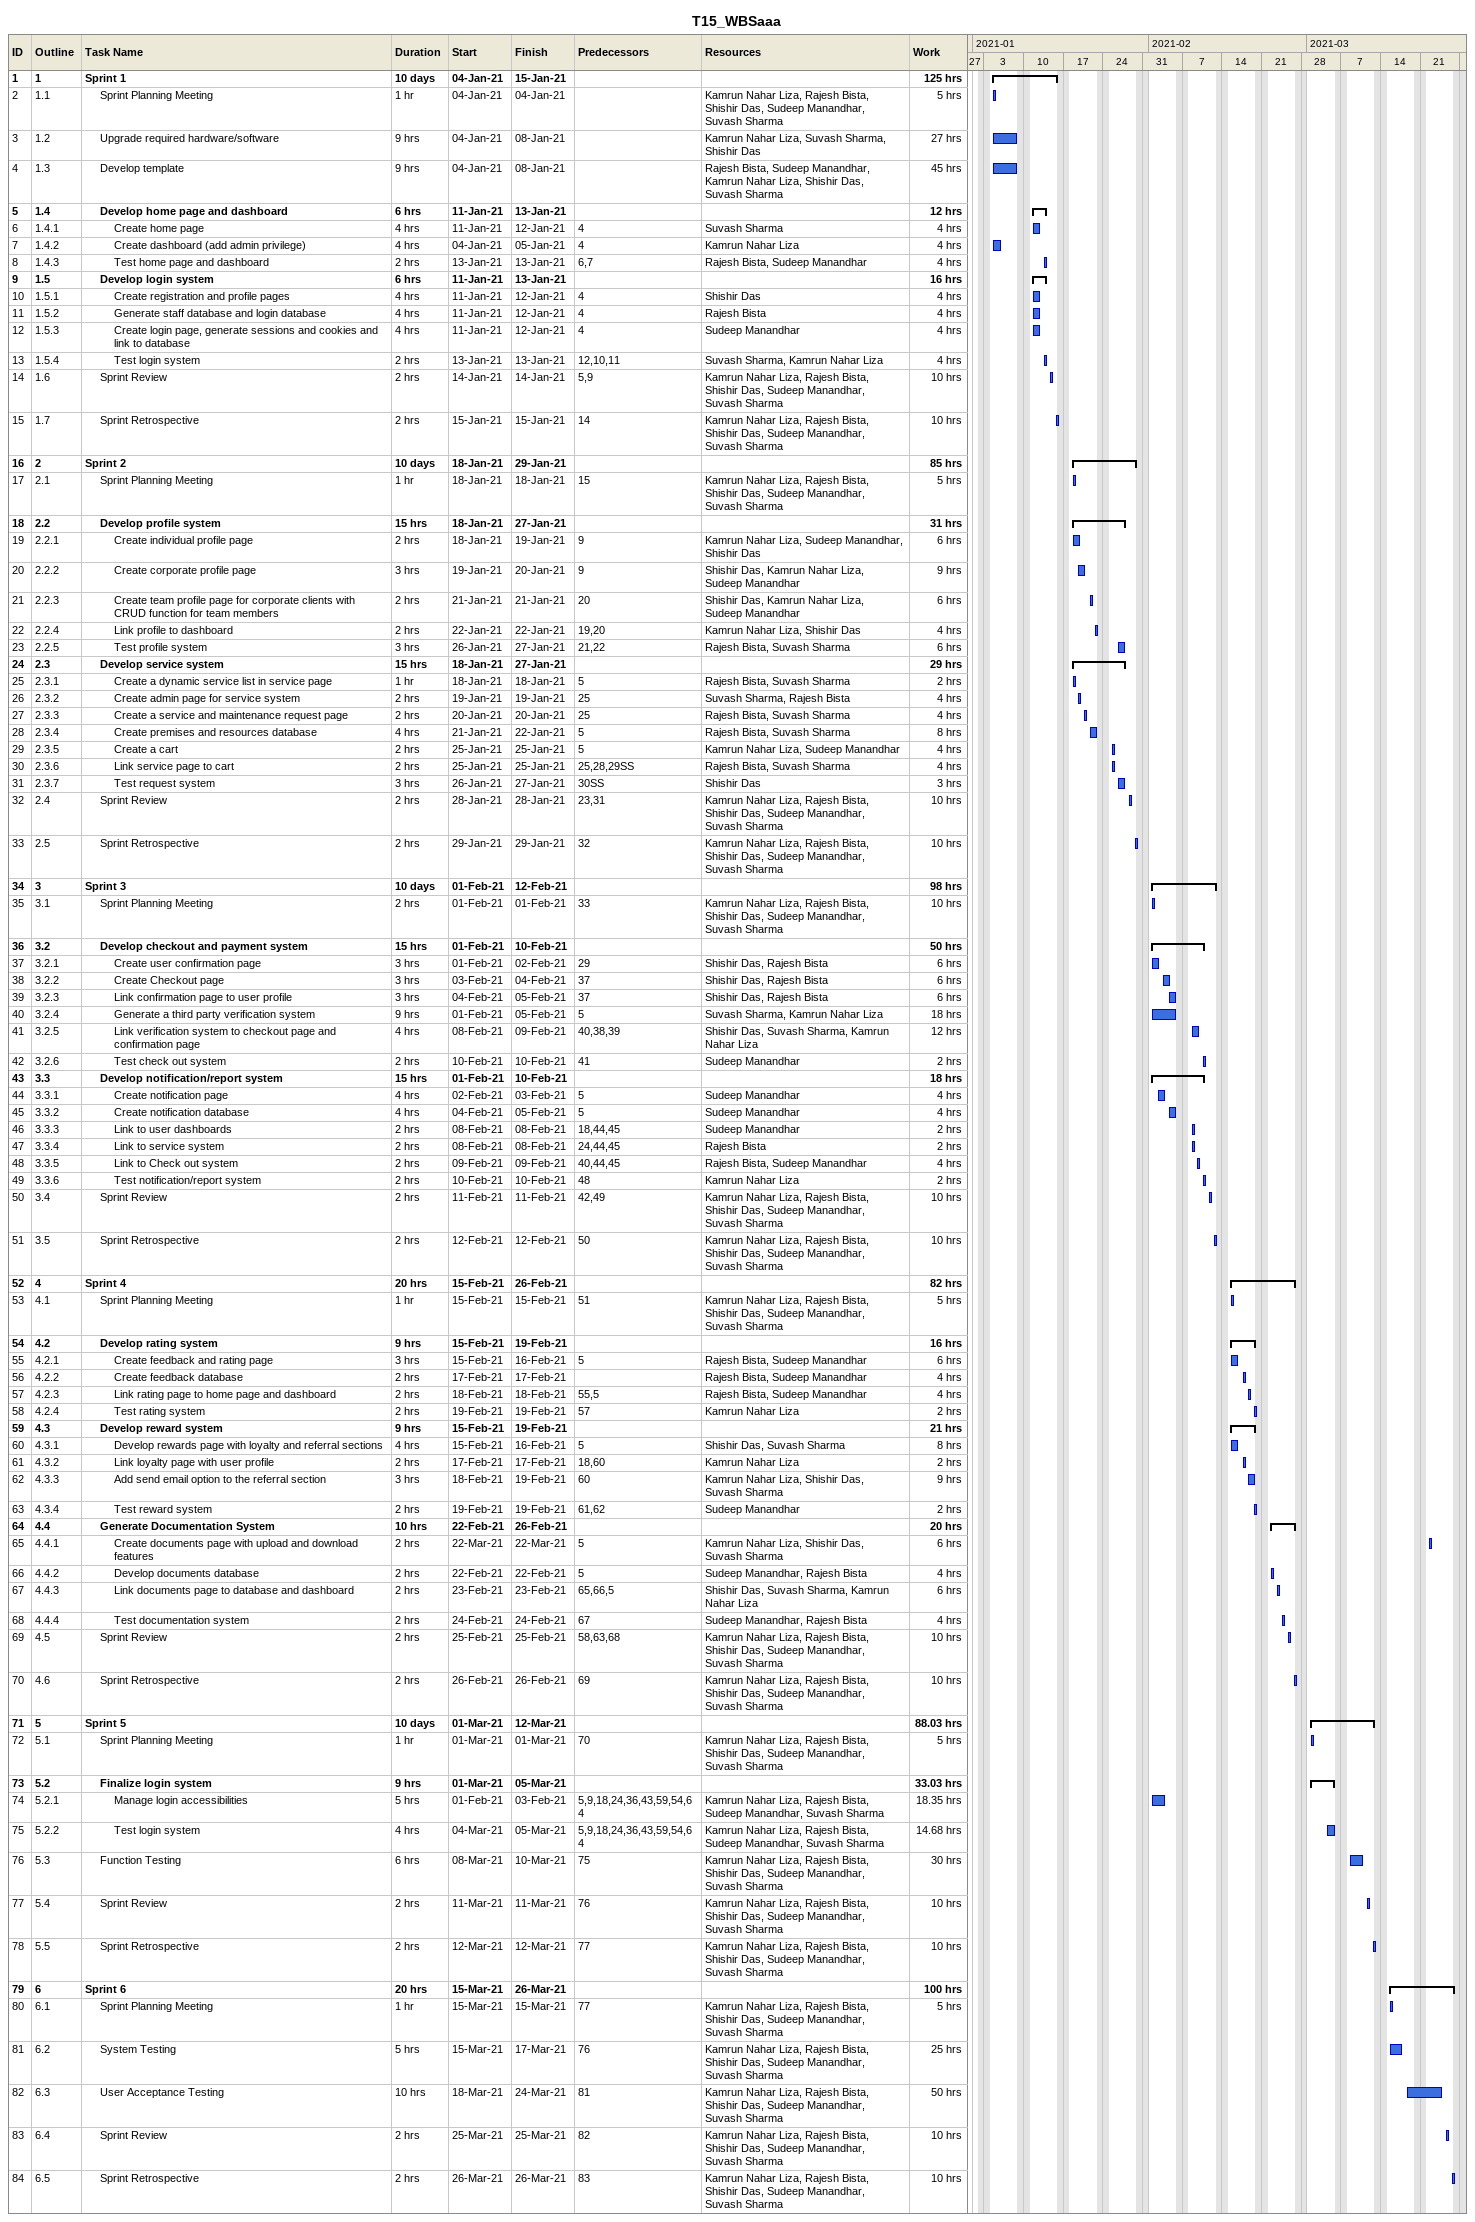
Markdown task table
T15_WBSaaa

| ID | WBS | Task | Duration | Start | Finish | Predecessors | Resources | Work (h) |
|---|---|---|---|---|---|---|---|---|
| 1 | 1 | **Sprint 1** | 10d | 2021-01-04 | 2021-01-15 |  |  | 125 |
| 2 | 1.1 | Sprint Planning Meeting | 1h | 2021-01-04 | 2021-01-04 |  | Kamrun Nahar Liza, Rajesh Bista, Shishir Das, Sudeep Manandhar, Suvash Sharma | 5 |
| 3 | 1.2 | Upgrade required hardware/software | 9h | 2021-01-04 | 2021-01-08 |  | Kamrun Nahar Liza, Suvash Sharma, Shishir Das | 27 |
| 4 | 1.3 | Develop template | 9h | 2021-01-04 | 2021-01-08 |  | Rajesh Bista, Sudeep Manandhar, Kamrun Nahar Liza, Shishir Das, Suvash Sharma | 45 |
| 5 | 1.4 | **Develop home page and dashboard** | 6h | 2021-01-11 | 2021-01-13 |  |  | 12 |
| 6 | 1.4.1 | Create home page | 4h | 2021-01-11 | 2021-01-12 | 4 | Suvash Sharma | 4 |
| 7 | 1.4.2 | Create dashboard (add admin privilege) | 4h | 2021-01-04 | 2021-01-05 | 4 | Kamrun Nahar Liza | 4 |
| 8 | 1.4.3 | Test home page and dashboard | 2h | 2021-01-13 | 2021-01-13 | 6, 7 | Rajesh Bista, Sudeep Manandhar | 4 |
| 9 | 1.5 | **Develop login system** | 6h | 2021-01-11 | 2021-01-13 |  |  | 16 |
| 10 | 1.5.1 | Create registration and profile pages | 4h | 2021-01-11 | 2021-01-12 | 4 | Shishir Das | 4 |
| 11 | 1.5.2 | Generate staff database and login database | 4h | 2021-01-11 | 2021-01-12 | 4 | Rajesh Bista | 4 |
| 12 | 1.5.3 | Create login page, generate sessions and cookies and link to database | 4h | 2021-01-11 | 2021-01-12 | 4 | Sudeep Manandhar | 4 |
| 13 | 1.5.4 | Test login system | 2h | 2021-01-13 | 2021-01-13 | 12, 10, 11 | Suvash Sharma, Kamrun Nahar Liza | 4 |
| 14 | 1.6 | Sprint Review | 2h | 2021-01-14 | 2021-01-14 | 5, 9 | Kamrun Nahar Liza, Rajesh Bista, Shishir Das, Sudeep Manandhar, Suvash Sharma | 10 |
| 15 | 1.7 | Sprint Retrospective | 2h | 2021-01-15 | 2021-01-15 | 14 | Kamrun Nahar Liza, Rajesh Bista, Shishir Das, Sudeep Manandhar, Suvash Sharma | 10 |
| 16 | 2 | **Sprint 2** | 10d | 2021-01-18 | 2021-01-29 |  |  | 85 |
| 17 | 2.1 | Sprint Planning Meeting | 1h | 2021-01-18 | 2021-01-18 | 15 | Kamrun Nahar Liza, Rajesh Bista, Shishir Das, Sudeep Manandhar, Suvash Sharma | 5 |
| 18 | 2.2 | **Develop profile system** | 15h | 2021-01-18 | 2021-01-27 |  |  | 31 |
| 19 | 2.2.1 | Create individual profile page | 2h | 2021-01-18 | 2021-01-19 | 9 | Kamrun Nahar Liza, Sudeep Manandhar, Shishir Das | 6 |
| 20 | 2.2.2 | Create corporate profile page | 3h | 2021-01-19 | 2021-01-20 | 9 | Shishir Das, Kamrun Nahar Liza, Sudeep Manandhar | 9 |
| 21 | 2.2.3 | Create team profile page for corporate clients with CRUD function for team members | 2h | 2021-01-21 | 2021-01-21 | 20 | Shishir Das, Kamrun Nahar Liza, Sudeep Manandhar | 6 |
| 22 | 2.2.4 | Link profile to dashboard | 2h | 2021-01-22 | 2021-01-22 | 19, 20 | Kamrun Nahar Liza, Shishir Das | 4 |
| 23 | 2.2.5 | Test profile system | 3h | 2021-01-26 | 2021-01-27 | 21, 22 | Rajesh Bista, Suvash Sharma | 6 |
| 24 | 2.3 | **Develop service system** | 15h | 2021-01-18 | 2021-01-27 |  |  | 29 |
| 25 | 2.3.1 | Create a dynamic service list in service page | 1h | 2021-01-18 | 2021-01-18 | 5 | Rajesh Bista, Suvash Sharma | 2 |
| 26 | 2.3.2 | Create admin page for service system | 2h | 2021-01-19 | 2021-01-19 | 25 | Suvash Sharma, Rajesh Bista | 4 |
| 27 | 2.3.3 | Create a service and maintenance request page | 2h | 2021-01-20 | 2021-01-20 | 25 | Rajesh Bista, Suvash Sharma | 4 |
| 28 | 2.3.4 | Create premises and resources database | 4h | 2021-01-21 | 2021-01-22 | 5 | Rajesh Bista, Suvash Sharma | 8 |
| 29 | 2.3.5 | Create a cart | 2h | 2021-01-25 | 2021-01-25 | 5 | Kamrun Nahar Liza, Sudeep Manandhar | 4 |
| 30 | 2.3.6 | Link service page to cart | 2h | 2021-01-25 | 2021-01-25 | 25, 28, 29SS | Rajesh Bista, Suvash Sharma | 4 |
| 31 | 2.3.7 | Test request system | 3h | 2021-01-26 | 2021-01-27 | 30SS | Shishir Das | 3 |
| 32 | 2.4 | Sprint Review | 2h | 2021-01-28 | 2021-01-28 | 23, 31 | Kamrun Nahar Liza, Rajesh Bista, Shishir Das, Sudeep Manandhar, Suvash Sharma | 10 |
| 33 | 2.5 | Sprint Retrospective | 2h | 2021-01-29 | 2021-01-29 | 32 | Kamrun Nahar Liza, Rajesh Bista, Shishir Das, Sudeep Manandhar, Suvash Sharma | 10 |
| 34 | 3 | **Sprint 3** | 10d | 2021-02-01 | 2021-02-12 |  |  | 98 |
| 35 | 3.1 | Sprint Planning Meeting | 2h | 2021-02-01 | 2021-02-01 | 33 | Kamrun Nahar Liza, Rajesh Bista, Shishir Das, Sudeep Manandhar, Suvash Sharma | 10 |
| 36 | 3.2 | **Develop checkout and payment system** | 15h | 2021-02-01 | 2021-02-10 |  |  | 50 |
| 37 | 3.2.1 | Create user confirmation page | 3h | 2021-02-01 | 2021-02-02 | 29 | Shishir Das, Rajesh Bista | 6 |
| 38 | 3.2.2 | Create Checkout page | 3h | 2021-02-03 | 2021-02-04 | 37 | Shishir Das, Rajesh Bista | 6 |
| 39 | 3.2.3 | Link confirmation page to user profile | 3h | 2021-02-04 | 2021-02-05 | 37 | Shishir Das, Rajesh Bista | 6 |
| 40 | 3.2.4 | Generate a third party verification system | 9h | 2021-02-01 | 2021-02-05 | 5 | Suvash Sharma, Kamrun Nahar Liza | 18 |
| 41 | 3.2.5 | Link verification system to checkout page and confirmation page | 4h | 2021-02-08 | 2021-02-09 | 40, 38, 39 | Shishir Das, Suvash Sharma, Kamrun Nahar Liza | 12 |
| 42 | 3.2.6 | Test check out system | 2h | 2021-02-10 | 2021-02-10 | 41 | Sudeep Manandhar | 2 |
| 43 | 3.3 | **Develop notification/report system** | 15h | 2021-02-01 | 2021-02-10 |  |  | 18 |
| 44 | 3.3.1 | Create notification page | 4h | 2021-02-02 | 2021-02-03 | 5 | Sudeep Manandhar | 4 |
| 45 | 3.3.2 | Create notification database | 4h | 2021-02-04 | 2021-02-05 | 5 | Sudeep Manandhar | 4 |
| 46 | 3.3.3 | Link to user dashboards | 2h | 2021-02-08 | 2021-02-08 | 18, 44, 45 | Sudeep Manandhar | 2 |
| 47 | 3.3.4 | Link to service system | 2h | 2021-02-08 | 2021-02-08 | 24, 44, 45 | Rajesh Bista | 2 |
| 48 | 3.3.5 | Link to Check out system | 2h | 2021-02-09 | 2021-02-09 | 40, 44, 45 | Rajesh Bista, Sudeep Manandhar | 4 |
| 49 | 3.3.6 | Test notification/report system | 2h | 2021-02-10 | 2021-02-10 | 48 | Kamrun Nahar Liza | 2 |
| 50 | 3.4 | Sprint Review | 2h | 2021-02-11 | 2021-02-11 | 42, 49 | Kamrun Nahar Liza, Rajesh Bista, Shishir Das, Sudeep Manandhar, Suvash Sharma | 10 |
| 51 | 3.5 | Sprint Retrospective | 2h | 2021-02-12 | 2021-02-12 | 50 | Kamrun Nahar Liza, Rajesh Bista, Shishir Das, Sudeep Manandhar, Suvash Sharma | 10 |
| 52 | 4 | **Sprint 4** | 20h | 2021-02-15 | 2021-02-26 |  |  | 82 |
| 53 | 4.1 | Sprint Planning Meeting | 1h | 2021-02-15 | 2021-02-15 | 51 | Kamrun Nahar Liza, Rajesh Bista, Shishir Das, Sudeep Manandhar, Suvash Sharma | 5 |
| 54 | 4.2 | **Develop rating system** | 9h | 2021-02-15 | 2021-02-19 |  |  | 16 |
| 55 | 4.2.1 | Create feedback and rating page | 3h | 2021-02-15 | 2021-02-16 | 5 | Rajesh Bista, Sudeep Manandhar | 6 |
| 56 | 4.2.2 | Create feedback database | 2h | 2021-02-17 | 2021-02-17 |  | Rajesh Bista, Sudeep Manandhar | 4 |
| 57 | 4.2.3 | Link rating page to home page and dashboard | 2h | 2021-02-18 | 2021-02-18 | 55, 5 | Rajesh Bista, Sudeep Manandhar | 4 |
| 58 | 4.2.4 | Test rating system | 2h | 2021-02-19 | 2021-02-19 | 57 | Kamrun Nahar Liza | 2 |
| 59 | 4.3 | **Develop reward system** | 9h | 2021-02-15 | 2021-02-19 |  |  | 21 |
| 60 | 4.3.1 | Develop rewards page with loyalty and referral sections | 4h | 2021-02-15 | 2021-02-16 | 5 | Shishir Das, Suvash Sharma | 8 |
| 61 | 4.3.2 | Link loyalty page with user profile | 2h | 2021-02-17 | 2021-02-17 | 18, 60 | Kamrun Nahar Liza | 2 |
| 62 | 4.3.3 | Add send email option to the referral section | 3h | 2021-02-18 | 2021-02-19 | 60 | Kamrun Nahar Liza, Shishir Das, Suvash Sharma | 9 |
| 63 | 4.3.4 | Test reward system | 2h | 2021-02-19 | 2021-02-19 | 61, 62 | Sudeep Manandhar | 2 |
| 64 | 4.4 | **Generate Documentation System** | 10h | 2021-02-22 | 2021-02-26 |  |  | 20 |
| 65 | 4.4.1 | Create documents page with upload and download features | 2h | 2021-03-22 | 2021-03-22 | 5 | Kamrun Nahar Liza, Shishir Das, Suvash Sharma | 6 |
| 66 | 4.4.2 | Develop documents database | 2h | 2021-02-22 | 2021-02-22 | 5 | Sudeep Manandhar, Rajesh Bista | 4 |
| 67 | 4.4.3 | Link documents page to database and dashboard | 2h | 2021-02-23 | 2021-02-23 | 65, 66, 5 | Shishir Das, Suvash Sharma, Kamrun Nahar Liza | 6 |
| 68 | 4.4.4 | Test documentation system | 2h | 2021-02-24 | 2021-02-24 | 67 | Sudeep Manandhar, Rajesh Bista | 4 |
| 69 | 4.5 | Sprint Review | 2h | 2021-02-25 | 2021-02-25 | 58, 63, 68 | Kamrun Nahar Liza, Rajesh Bista, Shishir Das, Sudeep Manandhar, Suvash Sharma | 10 |
| 70 | 4.6 | Sprint Retrospective | 2h | 2021-02-26 | 2021-02-26 | 69 | Kamrun Nahar Liza, Rajesh Bista, Shishir Das, Sudeep Manandhar, Suvash Sharma | 10 |
| 71 | 5 | **Sprint 5** | 10d | 2021-03-01 | 2021-03-12 |  |  | 88.03 |
| 72 | 5.1 | Sprint Planning Meeting | 1h | 2021-03-01 | 2021-03-01 | 70 | Kamrun Nahar Liza, Rajesh Bista, Shishir Das, Sudeep Manandhar, Suvash Sharma | 5 |
| 73 | 5.2 | **Finalize login system** | 9h | 2021-03-01 | 2021-03-05 |  |  | 33.03 |
| 74 | 5.2.1 | Manage login accessibilities | 5h | 2021-02-01 | 2021-02-03 | 5, 9, 18, 24, 36, 43, 59, 54, 64 | Kamrun Nahar Liza, Rajesh Bista, Sudeep Manandhar, Suvash Sharma | 18.35 |
| 75 | 5.2.2 | Test login system | 4h | 2021-03-04 | 2021-03-05 | 5, 9, 18, 24, 36, 43, 59, 54, 64 | Kamrun Nahar Liza, Rajesh Bista, Sudeep Manandhar, Suvash Sharma | 14.68 |
| 76 | 5.3 | Function Testing | 6h | 2021-03-08 | 2021-03-10 | 75 | Kamrun Nahar Liza, Rajesh Bista, Shishir Das, Sudeep Manandhar, Suvash Sharma | 30 |
| 77 | 5.4 | Sprint Review | 2h | 2021-03-11 | 2021-03-11 | 76 | Kamrun Nahar Liza, Rajesh Bista, Shishir Das, Sudeep Manandhar, Suvash Sharma | 10 |
| 78 | 5.5 | Sprint Retrospective | 2h | 2021-03-12 | 2021-03-12 | 77 | Kamrun Nahar Liza, Rajesh Bista, Shishir Das, Sudeep Manandhar, Suvash Sharma | 10 |
| 79 | 6 | **Sprint 6** | 20h | 2021-03-15 | 2021-03-26 |  |  | 100 |
| 80 | 6.1 | Sprint Planning Meeting | 1h | 2021-03-15 | 2021-03-15 | 77 | Kamrun Nahar Liza, Rajesh Bista, Shishir Das, Sudeep Manandhar, Suvash Sharma | 5 |
| 81 | 6.2 | System Testing | 5h | 2021-03-15 | 2021-03-17 | 76 | Kamrun Nahar Liza, Rajesh Bista, Shishir Das, Sudeep Manandhar, Suvash Sharma | 25 |
| 82 | 6.3 | User Acceptance Testing | 10h | 2021-03-18 | 2021-03-24 | 81 | Kamrun Nahar Liza, Rajesh Bista, Shishir Das, Sudeep Manandhar, Suvash Sharma | 50 |
| 83 | 6.4 | Sprint Review | 2h | 2021-03-25 | 2021-03-25 | 82 | Kamrun Nahar Liza, Rajesh Bista, Shishir Das, Sudeep Manandhar, Suvash Sharma | 10 |
| 84 | 6.5 | Sprint Retrospective | 2h | 2021-03-26 | 2021-03-26 | 83 | Kamrun Nahar Liza, Rajesh Bista, Shishir Das, Sudeep Manandhar, Suvash Sharma | 10 |
